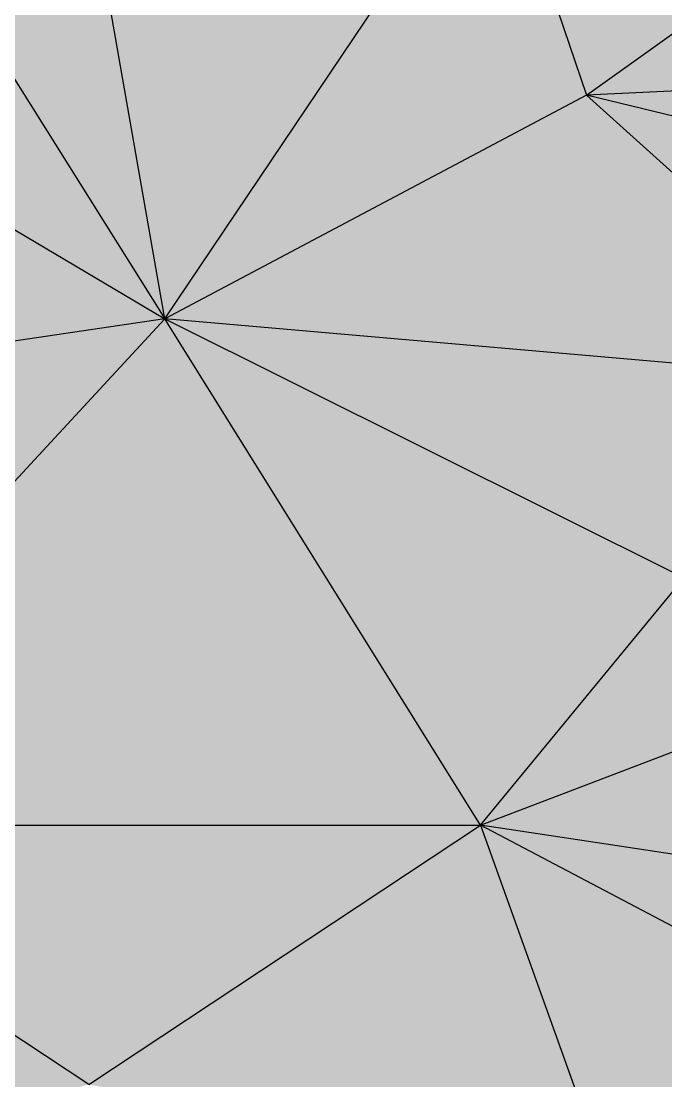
# Model space of a CAD drawing. Header units: inches. Extents: x 0 to 613718, y 0 to 269741.
# Drawn here: x 611653.9 to 611818.4, y 269108.2 to 269378.5 of the extents above; entities that cross this region are included whole.
import ezdxf

# ---------------------------------------------------------------- set-up
doc = ezdxf.new("R2010")
doc.units = ezdxf.units.IN
doc.header["$MEASUREMENT"] = 0

msp = doc.modelspace()

# ---------------------------------------------------------------- hatches: boundary and pattern name
for points in [[(611774.88, 269427.95), (611676, 269385.53), (611690.56, 269302.51), (611774.88, 269427.95)], [(611774.88, 269427.95), (611676, 269385.53), (611690.56, 269302.51), (611774.88, 269427.95)], [(611798.1, 269359.58), (611774.88, 269427.95), (611690.56, 269302.51), (611798.1, 269359.58)], [(611798.1, 269359.58), (611774.88, 269427.95), (611690.56, 269302.51), (611798.1, 269359.58)], [(611879.17, 269417.46), (611774.88, 269427.95), (611798.1, 269359.58), (611879.17, 269417.46)], [(611879.17, 269417.46), (611774.88, 269427.95), (611798.1, 269359.58), (611879.17, 269417.46)], [(611690.56, 269302.51), (611616.26, 269420.95), (611571.08, 269373.34), (611690.56, 269302.51)], [(611690.56, 269302.51), (611616.26, 269420.95), (611571.08, 269373.34), (611690.56, 269302.51)], [(611690.56, 269302.51), (611676, 269385.53), (611616.26, 269420.95), (611690.56, 269302.51)], [(611690.56, 269302.51), (611676, 269385.53), (611616.26, 269420.95), (611690.56, 269302.51)], [(611947.3, 269366.63), (611879.17, 269417.46), (611798.1, 269359.58), (611947.3, 269366.63)], [(611947.3, 269366.63), (611879.17, 269417.46), (611798.1, 269359.58), (611947.3, 269366.63)], [(611690.56, 269302.51), (611571.08, 269373.34), (611476.88, 269270.89), (611690.56, 269302.51)], [(611690.56, 269302.51), (611571.08, 269373.34), (611476.88, 269270.89), (611690.56, 269302.51)], [(611947.3, 269366.63), (611798.1, 269359.58), (611900.12, 269334.88), (611947.3, 269366.63)], [(611947.3, 269366.63), (611798.1, 269359.58), (611900.12, 269334.88), (611947.3, 269366.63)], [(611879.87, 269286), (611798.1, 269359.58), (611690.56, 269302.51), (611879.87, 269286)], [(611879.87, 269286), (611798.1, 269359.58), (611690.56, 269302.51), (611879.87, 269286)], [(611900.12, 269334.88), (611798.1, 269359.58), (611879.87, 269286), (611900.12, 269334.88)], [(611900.12, 269334.88), (611798.1, 269359.58), (611879.87, 269286), (611900.12, 269334.88)], [(611690.56, 269302.51), (611476.88, 269270.89), (611571.08, 269173.34), (611690.56, 269302.51)], [(611690.56, 269302.51), (611476.88, 269270.89), (611571.08, 269173.34), (611690.56, 269302.51)], [(611771.08, 269173.34), (611690.56, 269302.51), (611571.08, 269173.34), (611771.08, 269173.34)], [(611771.08, 269173.34), (611690.56, 269302.51), (611571.08, 269173.34), (611771.08, 269173.34)], [(611879.87, 269286), (611690.56, 269302.51), (611823.04, 269236.5), (611879.87, 269286)], [(611823.04, 269236.5), (611690.56, 269302.51), (611771.08, 269173.34), (611823.04, 269236.5)], [(611879.87, 269286), (611690.56, 269302.51), (611823.04, 269236.5), (611879.87, 269286)], [(611823.04, 269236.5), (611690.56, 269302.51), (611771.08, 269173.34), (611823.04, 269236.5)], [(611854.68, 269205.22), (611823.04, 269236.5), (611771.08, 269173.34), (611854.68, 269205.22)], [(611854.68, 269205.22), (611823.04, 269236.5), (611771.08, 269173.34), (611854.68, 269205.22)], [(611872.87, 269158), (611854.68, 269205.22), (611771.08, 269173.34), (611872.87, 269158)], [(611872.87, 269158), (611854.68, 269205.22), (611771.08, 269173.34), (611872.87, 269158)], [(611671.17, 269107.22), (611571.08, 269173.34), (611549.88, 269075.26), (611671.17, 269107.22)], [(611671.17, 269107.22), (611571.08, 269173.34), (611549.88, 269075.26), (611671.17, 269107.22)], [(611771.08, 269173.34), (611571.08, 269173.34), (611671.17, 269107.22), (611771.08, 269173.34)], [(611771.08, 269173.34), (611571.08, 269173.34), (611671.17, 269107.22), (611771.08, 269173.34)], [(611804.17, 269081.12), (611771.08, 269173.34), (611671.17, 269107.22), (611804.17, 269081.12)], [(611804.17, 269081.12), (611771.08, 269173.34), (611671.17, 269107.22), (611804.17, 269081.12)], [(611893.12, 269109.12), (611771.08, 269173.34), (611804.17, 269081.12), (611893.12, 269109.12)], [(611893.12, 269109.12), (611872.87, 269158), (611771.08, 269173.34), (611893.12, 269109.12)], [(611893.12, 269109.12), (611771.08, 269173.34), (611804.17, 269081.12), (611893.12, 269109.12)], [(611893.12, 269109.12), (611872.87, 269158), (611771.08, 269173.34), (611893.12, 269109.12)]]:
    msp.add_hatch(color=256).paths.add_polyline_path(points, flags=0)

# ---------------------------------------------------------------- linework, layer by layer
for points in [[(611690.56, 269302.51, 245.62), (611774.88, 269427.95, 245.98)], [(611690.56, 269302.51, 245.62), (611774.88, 269427.95, 245.98)], [(611774.88, 269427.95, 245.98), (611798.1, 269359.58, 246.11)], [(611774.88, 269427.95, 245.98), (611798.1, 269359.58, 246.11)], [(611616.26, 269420.95, 245.48), (611690.56, 269302.51, 245.62)], [(611616.26, 269420.95, 245.48), (611690.56, 269302.51, 245.62)], [(611798.1, 269359.58, 246.11), (611879.17, 269417.46, 246.49)], [(611798.1, 269359.58, 246.11), (611879.17, 269417.46, 246.49)], [(611690.56, 269302.51, 245.62), (611676, 269385.53, 245.62)], [(611690.56, 269302.51, 245.62), (611676, 269385.53, 245.62)], [(611571.08, 269373.34, 245.4), (611690.56, 269302.51, 245.62)], [(611571.08, 269373.34, 245.4), (611690.56, 269302.51, 245.62)], [(611947.3, 269366.63, 246.87), (611798.1, 269359.58, 246.11)], [(611947.3, 269366.63, 246.87), (611798.1, 269359.58, 246.11)], [(611798.1, 269359.58, 246.11), (611690.56, 269302.51, 245.62)], [(611798.1, 269359.58, 246.11), (611690.56, 269302.51, 245.62)], [(611798.1, 269359.58, 246.11), (611879.87, 269286, 246.6)], [(611900.12, 269334.88, 246.66), (611798.1, 269359.58, 246.11)], [(611798.1, 269359.58, 246.11), (611879.87, 269286, 246.6)], [(611900.12, 269334.88, 246.66), (611798.1, 269359.58, 246.11)], [(611690.56, 269302.51, 245.62), (611476.88, 269270.89, 245.31)], [(611690.56, 269302.51, 245.62), (611476.88, 269270.89, 245.31)], [(611571.08, 269173.34, 245.43), (611690.56, 269302.51, 245.62)], [(611571.08, 269173.34, 245.43), (611690.56, 269302.51, 245.62)], [(611690.56, 269302.51, 245.62), (611823.04, 269236.5, 246.29)], [(611879.87, 269286, 246.6), (611690.56, 269302.51, 245.62)], [(611771.08, 269173.34, 246.04), (611690.56, 269302.51, 245.62)], [(611690.56, 269302.51, 245.62), (611823.04, 269236.5, 246.29)], [(611879.87, 269286, 246.6), (611690.56, 269302.51, 245.62)], [(611771.08, 269173.34, 246.04), (611690.56, 269302.51, 245.62)], [(611771.08, 269173.34, 246.04), (611823.04, 269236.5, 246.29)], [(611771.08, 269173.34, 246.04), (611823.04, 269236.5, 246.29)], [(611771.08, 269173.34, 246.04), (611854.68, 269205.22, 246.52)], [(611771.08, 269173.34, 246.04), (611854.68, 269205.22, 246.52)], [(611671.17, 269107.22, 245.73), (611571.08, 269173.34, 245.43)], [(611571.08, 269173.34, 245.43), (611771.08, 269173.34, 246.04)], [(611671.17, 269107.22, 245.73), (611571.08, 269173.34, 245.43)], [(611571.08, 269173.34, 245.43), (611771.08, 269173.34, 246.04)], [(611671.17, 269107.22, 245.73), (611771.08, 269173.34, 246.04)], [(611671.17, 269107.22, 245.73), (611771.08, 269173.34, 246.04)], [(611771.08, 269173.34, 246.04), (611804.17, 269081.12, 246.4)], [(611893.12, 269109.12, 246.79), (611771.08, 269173.34, 246.04)], [(611872.87, 269158, 246.63), (611771.08, 269173.34, 246.04)], [(611771.08, 269173.34, 246.04), (611804.17, 269081.12, 246.4)], [(611893.12, 269109.12, 246.79), (611771.08, 269173.34, 246.04)], [(611872.87, 269158, 246.63), (611771.08, 269173.34, 246.04)]]:
    msp.add_polyline3d(points)

doc.saveas('drawing.dxf')
